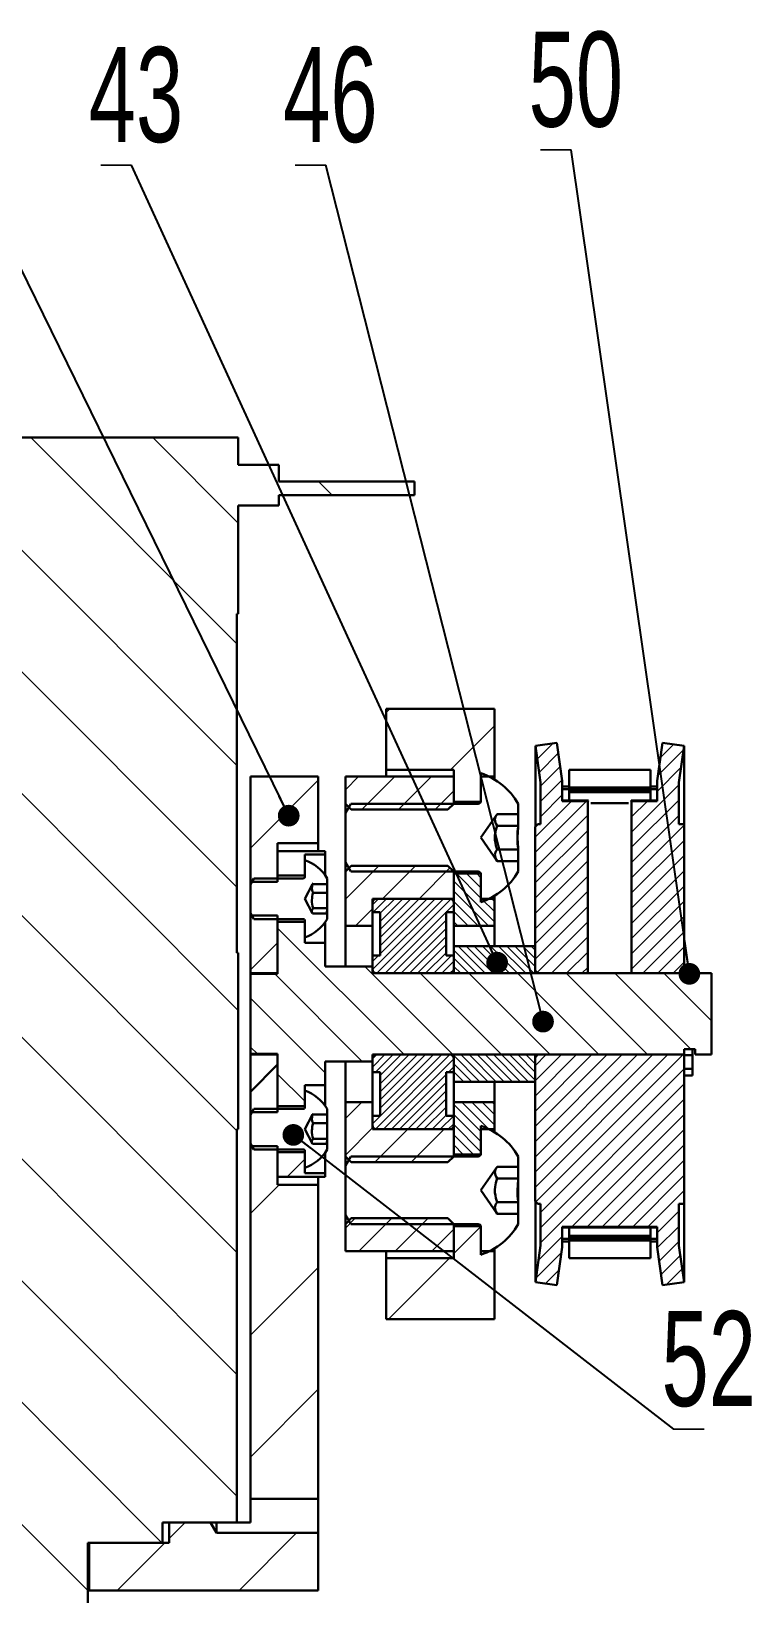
# Model space of a CAD drawing. Header units: millimetres. Extents: x 13 to 7248, y -1201 to 1478.
# Drawn here: x 671.6 to 804.5, y 1046.1 to 1334.1 of the extents above; entities that cross this region are included whole.
import ezdxf

# ---------------------------------------------------------------- set-up
doc = ezdxf.new("R2010")
doc.units = ezdxf.units.MM
doc.header["$LTSCALE"] = 5
doc.linetypes.add('SLD-实线', pattern=[0])
doc.layers.get('0').update_dxf_attribs({"lineweight": 30})
doc.layers.add('剖面层', color=2, linetype='Continuous', lineweight=15)
doc.layers.add('标注线', color=4, linetype='SLD-实线')
doc.styles.add('SLDTEXTSTYLE4', font='', dxfattribs={"width": 0.67})
doc.styles.get("Standard").update_dxf_attribs({"font": ''})
doc.styles.get('SLDTEXTSTYLE4').set_extended_font_data('汉仪长仿宋体')
doc.styles.get('Standard').set_extended_font_data('SimSun')
doc.dimstyles.new('SLDDIMSTYLE0', dxfattribs={"dimtxt": 0.18, "dimasz": 4, "dimexe": 0, "dimexo": 0.0625, "dimgap": 0, "dimtad": 0, "dimtih": 1, "dimtoh": 1, "dimdec": 0, "dimrnd": 1e-09, "dimzin": 0, "dimdsep": 46, "dimtxsty": 'Standard', "dimblk1": 'DOT', "dimblk2": 'DOT', "dimsah": 1, "dimcen": 0.09, "dimadec": 0, "dimazin": 0, "dimtfac": 4, "dimtdec": 0, "dimtofl": 0, "dimtmove": 0, "dimatfit": 3, "dimldrblk": 'DOT', "dimfxl": 0, "dimfrac": 2, "dimtolj": 1, "dimtzin": 0, "dimarcsym": 0})

# ---------------------------------------------------------------- blocks, each defined once
blk = doc.blocks.new('SW_NOTE_41')
at = {"color": 0, "linetype": 'SLD-实线', "lineweight": 15}
for p, q in [((-5.66, 0), (0, 0)), ((0, 0), (-5.66, 0)), ((-5.66, 0), (0, 0)), ((0, 0), (-5.66, 0)), ((-5.66, 0), (0, 0)), ((0, 0), (-5.66, 0))]:
    blk.add_line(p, q, dxfattribs=at)
at = {"color": 0, "linetype": 'SLD-实线', "lineweight": 15, "insert": (0.84, 21.76), "char_height": 17.5, "attachment_point": 2, "style": 'SLDTEXTSTYLE4'}
blk.add_mtext('50', dxfattribs=at)
blk = doc.blocks.new('_DOT')
at = {"color": 0, "linetype": 'ByBlock', "lineweight": -2}
blk.add_line((-0.5, 0), (-1, 0), dxfattribs=at)
at = {"color": 0, "linetype": 'ByBlock', "const_width": 0.5}
blk.add_lwpolyline([(-0.25, 0, 1), (0.25, 0, 1)], format="xyb", close=True, dxfattribs=at)
blk = doc.blocks.new('SW_NOTE_43')
at = {"color": 0, "linetype": 'SLD-实线', "lineweight": 15}
for p, q in [((0, 0), (5.66, 0)), ((5.66, 0), (0, 0)), ((0, 0), (5.66, 0)), ((5.66, 0), (0, 0)), ((0, 0), (5.66, 0)), ((5.66, 0), (0, 0))]:
    blk.add_line(p, q, dxfattribs=at)
at = {"color": 0, "linetype": 'SLD-实线', "lineweight": 15, "insert": (6.5, 21.76), "char_height": 17.5, "attachment_point": 2, "style": 'SLDTEXTSTYLE4'}
blk.add_mtext('52', dxfattribs=at)
blk = doc.blocks.new('SW_NOTE_51')
at = {"color": 0, "linetype": 'SLD-实线', "lineweight": 15}
for p, q in [((-5.66, 0), (0, 0)), ((0, 0), (-5.66, 0)), ((-5.66, 0), (0, 0)), ((0, 0), (-5.66, 0)), ((-5.66, 0), (0, 0)), ((0, 0), (-5.66, 0))]:
    blk.add_line(p, q, dxfattribs=at)
at = {"color": 0, "linetype": 'SLD-实线', "lineweight": 15, "insert": (0.85, 21.76), "char_height": 17.5, "attachment_point": 2, "style": 'SLDTEXTSTYLE4'}
blk.add_mtext('46', dxfattribs=at)
blk = doc.blocks.new('SW_NOTE_52')
at = {"color": 0, "linetype": 'SLD-实线', "lineweight": 15}
for p, q in [((-5.66, 0), (0, 0)), ((0, 0), (-5.66, 0)), ((-5.66, 0), (0, 0)), ((0, 0), (-5.66, 0)), ((-5.66, 0), (0, 0)), ((0, 0), (-5.66, 0))]:
    blk.add_line(p, q, dxfattribs=at)
at = {"color": 0, "linetype": 'SLD-实线', "lineweight": 15, "insert": (0.84, 21.76), "char_height": 17.5, "attachment_point": 2, "style": 'SLDTEXTSTYLE4'}
blk.add_mtext('43', dxfattribs=at)

msp = doc.modelspace()

# ---------------------------------------------------------------- hatches: boundary and pattern name
at = {"linetype": 'SLD-实线', "lineweight": 0}
h = msp.add_hatch(dxfattribs=at)
h.set_pattern_fill('ANSI31', scale=5, style=0)
h.paths.add_polyline_path([(725.8157, 1182.9529), (717.0657, 1182.9529), (717.0657, 1178.4529), (722.0657, 1178.4529), (722.0657, 1182.3279), (725.8157, 1182.3279)], flags=0)
h = msp.add_hatch(dxfattribs=at)
h.set_pattern_fill('ANSI32', scale=5, style=0)
h.paths.add_polyline_path([(793.5657, 1161.6279), (792.0657, 1161.6279), (792.0657, 1158.8279), (793.5657, 1158.8279)], flags=0)
h = msp.add_hatch()
h.set_pattern_fill('ANSI31', color=256, scale=5, style=0)
h.paths.add_polyline_path([(717.0657, 1145.4529), (712.0657, 1145.4529), (712.0657, 1134.8279), (717.0657, 1134.8279)], flags=0)
at = {"layer": '剖面层'}
h = msp.add_hatch(dxfattribs=at)
h.set_pattern_fill('ANSI31', color=256, scale=5, angle=90, style=0)
h.paths.add_polyline_path([(742.3157, 1251.0779), (717.3157, 1251.0779), (717.3157, 1254.2029), (709.8157, 1254.2029), (709.8157, 1259.2029), (639.3157, 1259.2029), (639.3157, 1226.7029), (639.5657, 1226.7029), (639.5657, 1164.2029), (639.3157, 1164.2029), (639.3157, 1131.7029), (639.5657, 1131.7029), (639.5657, 1059.2029), (653.3157, 1059.2029), (653.3157, 1055.4529), (667.0657, 1055.4529), (667.0657, 1046.7029), (668.3157, 1046.7029), (668.3157, 1009.2029), (682.0657, 1009.2029), (682.0657, 1055.4529), (695.8157, 1055.4529), (695.8157, 1059.2029), (709.5657, 1059.2029), (709.5657, 1131.7029), (709.8157, 1131.7029), (709.8157, 1164.2029), (709.5657, 1164.2029), (709.5657, 1226.7029), (709.8157, 1226.7029), (709.8157, 1246.7029), (717.3157, 1246.7029), (717.3157, 1248.5779), (742.3157, 1248.5779)], flags=0)
h = msp.add_hatch(dxfattribs=at)
h.set_pattern_fill('ANSI31', color=256, scale=5, style=0)
h.paths.add_polyline_path([(737.0657, 1209.2029), (737.0657, 1197.9529), (749.5657, 1197.9529), (749.5657, 1192.0779), (754.5657, 1192.0779), (754.5657, 1196.7029), (757.0657, 1196.7029), (757.0657, 1209.2029)], flags=0)
h = msp.add_hatch(dxfattribs=at)
h.set_pattern_fill('ANSI31', color=256, scale=0.625, style=0)
h.paths.add_polyline_path([(768.5657, 1202.9529), (764.6056, 1202.3892), (765.5657, 1195.6447), (765.5657, 1187.9529), (765.0657, 1187.9529), (764.5657, 1187.4529), (764.5657, 1160.9529), (765.0657, 1160.4529), (774.2632, 1160.4529), (774.2632, 1192.2029), (769.5657, 1192.2029), (769.5657, 1195.9279)], flags=0)
h = msp.add_hatch(dxfattribs=at)
h.set_pattern_fill('ANSI31', color=256, scale=0.625, style=0)
h.paths.add_polyline_path([(792.0657, 1160.4529), (792.0657, 1187.9529), (791.0657, 1187.9529), (791.0657, 1195.6447), (792.0258, 1202.3892), (788.0657, 1202.9529), (787.0657, 1195.9279), (787.0657, 1192.2029), (782.3682, 1192.2029), (782.3682, 1160.4529)], flags=0)
h = msp.add_hatch(dxfattribs=at)
h.set_pattern_fill('ANSI31', color=256, scale=5, style=0)
h.paths.add_polyline_path([(724.5657, 1196.7029), (712.0657, 1196.7029), (712.0657, 1177.3279), (717.0657, 1177.3279), (717.0657, 1184.4529), (724.5657, 1184.4529)], flags=0)
h = msp.add_hatch(dxfattribs=at)
h.set_pattern_fill('ANSI31', color=256, scale=1.5, style=0)
h.paths.add_polyline_path([(749.5657, 1196.7029), (729.5657, 1196.7029), (729.5657, 1191.7029), (730.6482, 1190.6204), (748.4832, 1190.6204), (749.5657, 1191.7029)], flags=0)
h = msp.add_hatch(dxfattribs=at)
h.set_pattern_fill('ANSI31', color=256, scale=1.5, style=0)
h.paths.add_polyline_path([(734.5657, 1174.2029), (749.5657, 1174.2029), (749.5657, 1179.2029), (748.4832, 1180.2854), (730.6482, 1180.2854), (729.5657, 1179.2029), (729.5657, 1169.2029), (734.5657, 1169.2029)], flags=0)
h = msp.add_hatch(dxfattribs=at)
h.set_pattern_fill('ANSI31', color=256, scale=0.416667, angle=90, style=0)
h.paths.add_polyline_path([(754.5657, 1178.8279), (749.5657, 1178.8279), (749.5657, 1169.2029), (757.0657, 1169.2029), (757.0657, 1174.2029), (754.5657, 1174.2029)], flags=0)
h = msp.add_hatch(dxfattribs=at)
h.set_pattern_fill('ANSI31', color=256, scale=0.3333333, style=0)
edge = h.paths.add_edge_path(flags=0)
edge.add_arc((748.8157, 1173.4529), 0.75, 360, 450)
edge.add_line((748.8157, 1174.2029), (735.3157, 1174.2029))
edge.add_arc((735.3157, 1173.4529), 0.75, 90, 180)
edge.add_line((734.5657, 1173.4529), (734.5657, 1171.7029))
edge.add_line((734.5657, 1171.7029), (735.9782, 1171.7029))
edge.add_line((735.9782, 1171.7029), (735.9782, 1163.7029))
edge.add_line((735.9782, 1163.7029), (734.5657, 1163.7029))
edge.add_line((734.5657, 1163.7029), (734.5657, 1161.2029))
edge.add_arc((735.3157, 1161.2029), 0.75, 180, 270)
edge.add_line((735.3157, 1160.4529), (748.8157, 1160.4529))
edge.add_arc((748.8157, 1161.2029), 0.75, 270, 360)
edge.add_line((749.5657, 1161.2029), (749.5657, 1163.7029))
edge.add_line((749.5657, 1163.7029), (748.1532, 1163.7029))
edge.add_line((748.1532, 1163.7029), (748.1532, 1171.7029))
edge.add_line((748.1532, 1171.7029), (749.5657, 1171.7029))
edge.add_line((749.5657, 1171.7029), (749.5657, 1173.4529))
h = msp.add_hatch(dxfattribs=at)
h.set_pattern_fill('ANSI31', color=256, scale=5, style=0)
h.paths.add_polyline_path([(712.0657, 1160.4529), (717.0657, 1160.4529), (717.0657, 1171.0779), (712.0657, 1171.0779)], flags=0)
h = msp.add_hatch(dxfattribs=at)
h.set_pattern_fill('ANSI31', color=256, scale=2, angle=90, style=0)
h.paths.add_polyline_path([(792.0657, 1159.4529), (792.0657, 1160.4529), (734.5657, 1160.4529), (734.5657, 1161.7029), (725.8157, 1161.7029), (725.8157, 1166.0779), (722.0657, 1166.0779), (722.0657, 1169.9529), (717.0657, 1169.9529), (717.0657, 1160.3279), (712.0657, 1160.3279), (712.0657, 1145.5779), (717.0657, 1145.5779), (717.0657, 1135.9529), (722.0657, 1135.9529), (722.0657, 1139.8279), (725.8157, 1139.8279), (725.8157, 1144.2029), (734.5657, 1144.2029), (734.5657, 1145.4529), (792.0657, 1145.4529), (792.0657, 1146.4529), (794.0657, 1146.4529), (794.0657, 1145.4529), (797.0657, 1145.4529), (797.0657, 1160.4529), (794.0657, 1160.4529), (794.0657, 1159.4529)], flags=0)
h = msp.add_hatch(dxfattribs=at)
h.set_pattern_fill('ANSI31', color=256, scale=0.3333333, angle=90, style=0)
h.paths.add_polyline_path([(764.5657, 1160.4529), (764.5657, 1165.4529), (749.5657, 1165.4529), (749.5657, 1160.4529)], flags=0)
h = msp.add_hatch(dxfattribs=at)
h.set_pattern_fill('ANSI31', color=256, scale=0.3333333, style=0)
edge = h.paths.add_edge_path(flags=0)
edge.add_arc((748.8157, 1132.4529), 0.75, 270, 360)
edge.add_line((749.5657, 1132.4529), (749.5657, 1134.2029))
edge.add_line((749.5657, 1134.2029), (748.1532, 1134.2029))
edge.add_line((748.1532, 1134.2029), (748.1532, 1142.2029))
edge.add_line((748.1532, 1142.2029), (749.5657, 1142.2029))
edge.add_line((749.5657, 1142.2029), (749.5657, 1144.7029))
edge.add_arc((748.8157, 1144.7029), 0.75, 0, 90)
edge.add_line((748.8157, 1145.4529), (735.3157, 1145.4529))
edge.add_arc((735.3157, 1144.7029), 0.75, 90, 180)
edge.add_line((734.5657, 1144.7029), (734.5657, 1142.2029))
edge.add_line((734.5657, 1142.2029), (735.9782, 1142.2029))
edge.add_line((735.9782, 1142.2029), (735.9782, 1134.2029))
edge.add_line((735.9782, 1134.2029), (734.5657, 1134.2029))
edge.add_line((734.5657, 1134.2029), (734.5657, 1132.4529))
edge.add_arc((735.3157, 1132.4529), 0.75, 180, 270)
edge.add_line((735.3157, 1131.7029), (748.8157, 1131.7029))
h = msp.add_hatch(dxfattribs=at)
h.set_pattern_fill('ANSI31', color=256, scale=0.3333333, angle=90, style=0)
h.paths.add_polyline_path([(749.5657, 1145.4529), (749.5657, 1140.4529), (764.5657, 1140.4529), (764.5657, 1145.4529)], flags=0)
h = msp.add_hatch(dxfattribs=at)
h.set_pattern_fill('ANSI31', color=256, scale=0.625, style=0)
h.paths.add_polyline_path([(765.5657, 1110.2612), (764.6056, 1103.5166), (768.5657, 1102.9529), (769.5657, 1109.9779), (769.5657, 1113.7029), (787.0657, 1113.7029), (787.0657, 1109.9779), (788.0657, 1102.9529), (792.0258, 1103.5166), (791.0657, 1110.2612), (791.0657, 1117.9529), (792.0657, 1117.9529), (792.0657, 1145.4529), (765.0657, 1145.4529), (764.5657, 1144.9529), (764.5657, 1118.4529), (765.0657, 1117.9529), (765.5657, 1117.9529)], flags=0)
h = msp.add_hatch(dxfattribs=at)
h.set_pattern_fill('ANSI31', color=256, scale=1.5, style=0)
h.paths.add_polyline_path([(749.5657, 1131.7029), (734.5657, 1131.7029), (734.5657, 1136.7029), (729.5657, 1136.7029), (729.5657, 1126.7029), (730.6482, 1125.6204), (748.4832, 1125.6204), (749.5657, 1126.7029)], flags=0)
h = msp.add_hatch(dxfattribs=at)
h.set_pattern_fill('ANSI31', color=256, scale=0.416667, angle=90, style=0)
h.paths.add_polyline_path([(757.0657, 1136.7029), (749.5657, 1136.7029), (749.5657, 1127.0779), (754.5657, 1127.0779), (754.5657, 1131.7029), (757.0657, 1131.7029)], flags=0)
h = msp.add_hatch(dxfattribs=at)
h.set_pattern_fill('ANSI31', color=256, scale=5, style=0)
h.paths.add_polyline_path([(724.5657, 1121.4529), (717.0657, 1121.4529), (717.0657, 1128.5779), (712.0657, 1128.5779), (712.0657, 1063.5779), (724.5657, 1063.5779)], flags=0)
h = msp.add_hatch(dxfattribs=at)
h.set_pattern_fill('ANSI31', color=256, scale=5, style=0)
h.paths.add_polyline_path([(722.0657, 1127.4529), (717.0657, 1127.4529), (717.0657, 1122.9529), (725.8157, 1122.9529), (725.8157, 1123.5779), (722.0657, 1123.5779)], flags=0)
h = msp.add_hatch(dxfattribs=at)
h.set_pattern_fill('ANSI31', color=256, scale=1.5, style=0)
h.paths.add_polyline_path([(729.5657, 1109.2029), (749.5657, 1109.2029), (749.5657, 1114.2029), (748.4832, 1115.2854), (730.6482, 1115.2854), (729.5657, 1114.2029)], flags=0)
h = msp.add_hatch(dxfattribs=at)
h.set_pattern_fill('ANSI31', color=256, scale=5, style=0)
h.paths.add_polyline_path([(737.0657, 1107.9529), (737.0657, 1096.7029), (757.0657, 1096.7029), (757.0657, 1109.2029), (754.5657, 1109.2029), (754.5657, 1113.8279), (749.5657, 1113.8279), (749.5657, 1107.9529)], flags=0)
h = msp.add_hatch(dxfattribs=at)
h.set_pattern_fill('ANSI31', color=256, scale=5, style=0)
h.paths.add_polyline_path([(697.0657, 1059.2029), (697.0657, 1055.4529), (682.3157, 1055.4529), (682.3157, 1046.7029), (724.5657, 1046.7029), (724.5657, 1057.3279), (705.8157, 1057.3279), (704.6891, 1059.2029)], flags=0)

# ---------------------------------------------------------------- linework, layer by layer
for p, q in [((709.8157, 1259.2029), (639.3157, 1259.2029)), ((709.8157, 1259.2029), (709.8157, 1254.203)), ((709.8157, 1254.203), (717.3157, 1254.203)), ((717.3157, 1254.203), (717.3157, 1251.0779)), ((717.3157, 1251.0779), (742.3157, 1251.0779)), ((742.3157, 1248.5779), (742.3157, 1251.0779)), ((742.3157, 1248.5779), (717.3157, 1248.5779)), ((717.3157, 1248.5779), (717.3157, 1246.7029)), ((717.3157, 1246.7029), (709.8157, 1246.7029)), ((709.8157, 1246.7029), (709.8157, 1226.7029)), ((709.8157, 1226.7029), (709.5657, 1226.7029)), ((709.5657, 1164.2029), (709.5657, 1226.7029)), ((757.0657, 1209.2029), (737.0657, 1209.2029)), ((737.0657, 1197.9529), (737.0657, 1209.2029)), ((757.0657, 1196.703), (757.0657, 1209.2029)), ((764.6056, 1202.3892), (768.5657, 1202.9529)), ((764.6056, 1202.3892), (764.6056, 1187.4928)), ((765.5657, 1195.6447), (764.6056, 1202.3892)), ((768.5657, 1202.9529), (769.5657, 1195.9279)), ((787.0657, 1195.9279), (788.0657, 1202.9529)), ((788.0657, 1202.9529), (792.0258, 1202.3892)), ((792.0258, 1202.3892), (791.0657, 1195.6447)), ((792.0258, 1202.3892), (792.0258, 1187.953)), ((712.0657, 1196.703), (724.5657, 1196.703)), ((712.0657, 1177.3279), (712.0657, 1196.703)), ((724.5657, 1184.4529), (724.5657, 1196.703)), ((729.5657, 1196.703), (749.5657, 1196.703)), ((729.5657, 1191.7029), (729.5657, 1196.703)), ((749.5657, 1197.9529), (737.0657, 1197.9529)), ((737.0657, 1197.9529), (737.0657, 1196.703)), ((749.5657, 1197.9529), (749.5657, 1192.0779)), ((749.5657, 1196.703), (749.5657, 1191.7029)), ((754.5657, 1192.203), (754.5657, 1197.3279)), ((757.0657, 1196.703), (754.5657, 1196.703)), ((754.5657, 1192.0779), (754.5657, 1196.703)), ((757.0657, 1196.1711), (757.0657, 1196.703)), ((765.5657, 1187.953), (765.5657, 1195.6447)), ((769.5657, 1192.203), (769.5657, 1195.9279)), ((770.8157, 1194.7071), (770.8157, 1197.9552)), ((770.8157, 1197.9552), (785.8157, 1197.9552)), ((785.8157, 1197.9552), (785.8157, 1194.7071)), ((787.0657, 1192.203), (787.0657, 1195.9279)), ((791.0657, 1195.6447), (791.0657, 1187.953)), ((770.8157, 1194.8731), (769.5657, 1194.8731)), ((770.8157, 1194.3824), (769.5657, 1194.3824)), ((785.8157, 1194.7071), (770.8157, 1194.7071)), ((770.8157, 1194.7071), (770.8157, 1194.2864)), ((785.8157, 1194.2864), (770.8157, 1194.2864)), ((770.8157, 1194.2864), (770.8157, 1193.8631)), ((785.8157, 1193.8631), (770.8157, 1193.8631)), ((770.8157, 1193.8631), (770.8157, 1192.3147)), ((787.0657, 1194.8731), (785.8157, 1194.8731)), ((785.8157, 1194.7071), (785.8157, 1194.2864)), ((787.0657, 1194.3824), (785.8157, 1194.3824)), ((785.8157, 1194.2864), (785.8157, 1193.8631)), ((785.8157, 1193.8631), (785.8157, 1192.3147)), ((729.5657, 1191.7029), (730.6482, 1190.6204)), ((729.5657, 1189.9709), (729.5657, 1191.7029)), ((730.5657, 1191.7029), (729.5657, 1189.9709)), ((729.5657, 1180.935), (729.5657, 1189.9709)), ((730.5657, 1191.7029), (754.0657, 1191.7029)), ((730.6482, 1190.6204), (748.4832, 1190.6204)), ((748.4832, 1190.6204), (749.5657, 1191.7029)), ((754.5657, 1192.0779), (749.5657, 1192.0779)), ((757.5407, 1189.783), (754.5657, 1185.4529)), ((757.5407, 1189.783), (761.4407, 1189.783)), ((761.4407, 1191.7029), (761.4407, 1189.783)), ((761.4407, 1189.783), (761.4407, 1187.618)), ((761.4407, 1189.783), (761.4407, 1187.618)), ((774.3851, 1192.301), (769.5657, 1192.301)), ((769.5657, 1192.203), (774.2632, 1192.203)), ((774.3276, 1192.1964), (774.2632, 1192.203)), ((774.2632, 1160.4529), (774.2632, 1192.203)), ((774.8209, 1191.8325), (781.8106, 1191.8325)), ((787.0657, 1192.301), (782.2464, 1192.301)), ((782.3682, 1192.203), (782.3039, 1192.1964)), ((782.3682, 1192.203), (782.3682, 1160.4529)), ((782.3682, 1192.203), (787.0657, 1192.203)), ((757.5407, 1187.618), (761.4407, 1187.618)), ((764.5657, 1187.4529), (765.0657, 1187.953)), ((764.5657, 1160.953), (764.5657, 1187.4529)), ((765.0657, 1187.953), (765.5657, 1187.953)), ((791.0657, 1187.953), (792.0657, 1187.953)), ((792.0657, 1187.953), (792.0657, 1160.4529)), ((724.5657, 1184.4529), (717.0657, 1184.4529)), ((717.0657, 1177.3279), (717.0657, 1184.4529)), ((724.5657, 1182.9529), (724.5657, 1184.4529)), ((754.5657, 1185.4529), (757.5407, 1181.1227)), ((717.0657, 1182.9529), (725.8157, 1182.9529)), ((717.0657, 1182.9529), (717.0657, 1178.4529)), ((725.8157, 1182.328), (722.0657, 1182.328)), ((722.0657, 1182.328), (722.0657, 1178.4529)), ((722.0657, 1178.2029), (722.0657, 1181.3279)), ((725.8157, 1182.9529), (725.8157, 1182.328)), ((725.8157, 1178.5395), (725.8157, 1182.328)), ((729.5657, 1179.2029), (729.5657, 1180.935)), ((729.5657, 1180.935), (730.5657, 1179.2029)), ((757.5407, 1183.2879), (761.4407, 1183.2879)), ((757.5407, 1181.1227), (761.4407, 1181.1227)), ((761.4407, 1183.2879), (761.4407, 1181.1227)), ((761.4407, 1183.2879), (761.4407, 1181.1227)), ((761.4407, 1181.1227), (761.4407, 1179.2029)), ((722.0657, 1178.4529), (717.0657, 1178.4529)), ((730.6482, 1180.2855), (729.5657, 1179.2029)), ((729.5657, 1169.2029), (729.5657, 1179.2029)), ((754.0657, 1179.2029), (730.5657, 1179.2029)), ((748.4832, 1180.2855), (730.6482, 1180.2855)), ((749.5657, 1179.2029), (748.4832, 1180.2855)), ((749.5657, 1179.2029), (749.5657, 1174.2029)), ((749.5657, 1178.828), (754.5657, 1178.828)), ((749.5657, 1178.828), (749.5657, 1169.2029)), ((754.5657, 1174.2029), (754.5657, 1178.828)), ((754.5657, 1173.578), (754.5657, 1178.7029)), ((712.6907, 1177.953), (712.0657, 1176.8704)), ((717.0657, 1177.3279), (712.0657, 1177.3279)), ((712.0657, 1176.8704), (712.0657, 1177.3279)), ((712.0657, 1171.5355), (712.0657, 1176.8704)), ((712.6907, 1177.953), (721.8157, 1177.953)), ((723.4947, 1176.908), (722.0657, 1174.2029)), ((726.1435, 1176.908), (723.4947, 1176.908)), ((723.5907, 1175.3052), (726.1907, 1175.3052)), ((726.1435, 1176.908), (726.1907, 1177.0897)), ((726.1435, 1176.908), (726.1907, 1177.0647)), ((726.1907, 1177.953), (726.1907, 1177.0897)), ((726.1907, 1177.0647), (726.1907, 1177.0897)), ((726.1907, 1175.3052), (726.1907, 1177.0647)), ((726.1907, 1176.8038), (726.1907, 1175.3052)), ((726.1907, 1175.3052), (726.1907, 1172.4436)), ((726.1907, 1172.4436), (726.1907, 1175.3052)), ((722.0657, 1174.2029), (723.4947, 1171.4979)), ((723.5907, 1172.4436), (726.1907, 1172.4436)), ((726.1907, 1172.4436), (726.1435, 1171.4979)), ((726.1907, 1171.3161), (726.1907, 1172.4436)), ((749.5657, 1174.2029), (734.5657, 1174.2029)), ((734.5657, 1174.2029), (734.5657, 1169.2029)), ((734.5657, 1171.703), (734.5657, 1173.453)), ((735.3157, 1174.2029), (748.8157, 1174.2029)), ((749.5657, 1173.453), (749.5657, 1171.703)), ((754.5657, 1174.2029), (757.0657, 1174.2029)), ((757.0657, 1174.2029), (757.0657, 1174.7348)), ((757.0657, 1169.2029), (757.0657, 1174.2029)), ((712.0657, 1171.5355), (712.6907, 1170.4529)), ((712.0657, 1171.0779), (712.0657, 1171.5355)), ((712.0657, 1171.0779), (717.0657, 1171.0779)), ((712.0657, 1160.4529), (712.0657, 1171.0779)), ((721.8157, 1170.4529), (712.6907, 1170.4529)), ((717.0657, 1160.4529), (717.0657, 1171.0779)), ((717.0657, 1169.953), (722.0657, 1169.953)), ((717.0657, 1169.953), (717.0657, 1160.3279)), ((722.0657, 1167.078), (722.0657, 1170.2029)), ((722.0657, 1169.953), (722.0657, 1166.0779)), ((723.4947, 1171.4979), (726.1435, 1171.4979)), ((725.8157, 1166.0779), (725.8157, 1169.8664)), ((726.1907, 1171.3161), (726.1435, 1171.4979)), ((726.1907, 1171.3161), (726.1907, 1170.4529)), ((735.9782, 1171.703), (734.5657, 1171.703)), ((735.9782, 1163.703), (735.9782, 1171.703)), ((749.5657, 1171.703), (748.1532, 1171.703)), ((748.1532, 1171.703), (748.1532, 1163.703)), ((734.5657, 1169.2029), (729.5657, 1169.2029)), ((729.5657, 1161.703), (729.5657, 1169.2029)), ((734.5657, 1163.703), (734.5657, 1169.2029)), ((757.0657, 1169.2029), (749.5657, 1169.2029)), ((749.5657, 1165.453), (749.5657, 1169.2029)), ((757.0657, 1165.453), (757.0657, 1169.2029)), ((709.8157, 1164.2029), (709.5657, 1164.2029)), ((709.8157, 1164.2029), (709.8157, 1131.7029)), ((722.0657, 1166.0779), (725.8157, 1166.0779)), ((725.8157, 1166.0779), (725.8157, 1161.703)), ((734.5657, 1161.2029), (734.5657, 1163.703)), ((734.5657, 1163.703), (735.9782, 1163.703)), ((748.1532, 1163.703), (749.5657, 1163.703)), ((764.5657, 1165.453), (749.5657, 1165.453)), ((749.5657, 1165.453), (749.5657, 1160.4529)), ((749.5657, 1163.703), (749.5657, 1161.2029)), ((764.5657, 1160.4529), (764.5657, 1165.453)), ((734.5657, 1161.703), (725.8157, 1161.703)), ((734.5657, 1160.4529), (734.5657, 1161.703)), ((765.0657, 1160.4529), (764.5657, 1160.953)), ((792.0657, 1161.628), (793.5657, 1161.628)), ((792.0657, 1161.628), (792.0657, 1158.8279)), ((793.5657, 1161.628), (793.5657, 1158.8279)), ((717.0657, 1160.4529), (712.0657, 1160.4529)), ((712.0657, 1160.3279), (712.0657, 1160.4529)), ((712.0657, 1160.3279), (712.0657, 1145.578)), ((712.0657, 1160.3279), (717.0657, 1160.3279)), ((792.0657, 1160.4529), (734.5657, 1160.4529)), ((748.8157, 1160.4529), (735.3157, 1160.4529)), ((749.5657, 1160.4529), (764.5657, 1160.4529)), ((774.2632, 1160.4529), (765.0657, 1160.4529)), ((792.0657, 1160.4529), (782.3682, 1160.4529)), ((792.0657, 1159.4529), (792.0657, 1160.4529)), ((794.0657, 1159.4529), (792.0657, 1159.4529)), ((793.5657, 1158.8279), (792.0657, 1158.8279)), ((794.0657, 1160.4529), (794.0657, 1159.4529)), ((797.0657, 1160.4529), (794.0657, 1160.4529)), ((797.0657, 1145.4529), (797.0657, 1160.4529)), ((792.0657, 1146.453), (794.0657, 1146.453)), ((792.0657, 1145.4529), (792.0657, 1146.453)), ((793.5657, 1145.3375), (793.5657, 1146.453)), ((794.0657, 1146.453), (794.0657, 1145.4529)), ((712.0657, 1145.4529), (712.0657, 1145.578)), ((717.0657, 1145.578), (712.0657, 1145.578)), ((712.0657, 1145.4529), (717.0657, 1145.4529)), ((712.0657, 1134.828), (712.0657, 1145.4529)), ((717.0657, 1145.578), (717.0657, 1135.953)), ((717.0657, 1134.828), (717.0657, 1145.4529)), ((725.8157, 1144.2029), (734.5657, 1144.2029)), ((725.8157, 1144.2029), (725.8157, 1139.8279)), ((729.5657, 1136.703), (729.5657, 1144.2029)), ((734.5657, 1145.4529), (792.0657, 1145.4529)), ((734.5657, 1144.2029), (734.5657, 1145.4529)), ((734.5657, 1142.203), (734.5657, 1144.703)), ((735.3157, 1145.4529), (748.8157, 1145.4529)), ((764.5657, 1145.4529), (749.5657, 1145.4529)), ((749.5657, 1145.4529), (749.5657, 1140.4529)), ((749.5657, 1144.703), (749.5657, 1142.203)), ((764.5657, 1140.4529), (764.5657, 1145.4529)), ((764.5657, 1144.9529), (765.0657, 1145.4529)), ((764.5657, 1118.4529), (764.5657, 1144.9529)), ((765.0657, 1145.4529), (792.0657, 1145.4529)), ((792.0657, 1145.4529), (792.0657, 1117.953)), ((792.0657, 1145.3375), (793.5657, 1145.3375)), ((793.5657, 1142.8375), (793.5657, 1145.3375)), ((794.0657, 1145.4529), (797.0657, 1145.4529)), ((735.9782, 1142.203), (734.5657, 1142.203)), ((734.5657, 1136.703), (734.5657, 1142.203)), ((735.9782, 1134.2029), (735.9782, 1142.203)), ((749.5657, 1142.203), (748.1532, 1142.203)), ((748.1532, 1142.203), (748.1532, 1134.2029)), ((792.0657, 1142.8375), (793.5657, 1142.8375)), ((792.0657, 1141.5874), (793.5657, 1141.5874)), ((793.5657, 1141.5874), (793.5657, 1142.8375)), ((725.8157, 1139.8279), (722.0657, 1139.8279)), ((722.0657, 1139.8279), (722.0657, 1135.953)), ((722.0657, 1135.703), (722.0657, 1138.8279)), ((725.8157, 1136.0394), (725.8157, 1139.8279)), ((749.5657, 1140.4529), (764.5657, 1140.4529)), ((749.5657, 1136.703), (749.5657, 1140.4529)), ((757.0657, 1136.703), (757.0657, 1140.4529)), ((712.6907, 1135.4529), (712.0657, 1134.3704)), ((712.6907, 1135.4529), (721.8157, 1135.4529)), ((722.0657, 1135.953), (717.0657, 1135.953)), ((726.1907, 1135.4529), (726.1907, 1134.5897)), ((729.5657, 1136.703), (734.5657, 1136.703)), ((729.5657, 1126.703), (729.5657, 1136.703)), ((734.5657, 1136.703), (734.5657, 1131.7029)), ((749.5657, 1136.703), (757.0657, 1136.703)), ((749.5657, 1136.703), (749.5657, 1127.0779)), ((757.0657, 1131.7029), (757.0657, 1136.703)), ((717.0657, 1134.828), (712.0657, 1134.828)), ((712.0657, 1134.3704), (712.0657, 1134.828)), ((712.0657, 1129.0354), (712.0657, 1134.3704)), ((723.4947, 1134.4079), (722.0657, 1131.7029)), ((726.1435, 1134.4079), (723.4947, 1134.4079)), ((723.5907, 1132.8053), (726.1907, 1132.8053)), ((726.1435, 1134.4079), (726.1907, 1134.5897)), ((726.1435, 1134.4079), (726.1907, 1134.5647)), ((726.1907, 1134.5647), (726.1907, 1134.5897)), ((726.1907, 1132.8053), (726.1907, 1134.5647)), ((726.1907, 1134.3037), (726.1907, 1132.8053)), ((726.1907, 1132.8053), (726.1907, 1129.9435)), ((726.1907, 1129.9435), (726.1907, 1132.8053)), ((734.5657, 1134.2029), (735.9782, 1134.2029)), ((734.5657, 1132.4529), (734.5657, 1134.2029)), ((748.1532, 1134.2029), (749.5657, 1134.2029)), ((749.5657, 1134.2029), (749.5657, 1132.4529)), ((754.5657, 1127.2029), (754.5657, 1132.328)), ((709.8157, 1131.7029), (709.5657, 1131.7029)), ((709.5657, 1131.7029), (709.5657, 1059.2029)), ((722.0657, 1131.7029), (723.4947, 1128.9979)), ((723.5907, 1129.9435), (726.1907, 1129.9435)), ((726.1907, 1129.9435), (726.1435, 1128.9979)), ((726.1907, 1128.8162), (726.1907, 1129.9435)), ((734.5657, 1131.7029), (749.5657, 1131.7029)), ((748.8157, 1131.7029), (735.3157, 1131.7029)), ((749.5657, 1131.7029), (749.5657, 1126.703)), ((757.0657, 1131.7029), (754.5657, 1131.7029)), ((754.5657, 1127.0779), (754.5657, 1131.7029)), ((757.0657, 1131.1711), (757.0657, 1131.7029)), ((712.0657, 1129.0354), (712.6907, 1127.9529)), ((712.0657, 1128.578), (712.0657, 1129.0354)), ((712.0657, 1128.578), (717.0657, 1128.578)), ((712.0657, 1063.5779), (712.0657, 1128.578)), ((721.8157, 1127.9529), (712.6907, 1127.9529)), ((717.0657, 1121.453), (717.0657, 1128.578)), ((717.0657, 1127.4529), (722.0657, 1127.4529)), ((717.0657, 1127.4529), (717.0657, 1122.9529)), ((722.0657, 1124.5779), (722.0657, 1127.703)), ((722.0657, 1127.4529), (722.0657, 1123.5779)), ((723.4947, 1128.9979), (726.1435, 1128.9979)), ((725.8157, 1123.5779), (725.8157, 1127.3664)), ((726.1907, 1128.8162), (726.1435, 1128.9979)), ((726.1907, 1128.8162), (726.1907, 1127.9529)), ((729.5657, 1126.703), (730.6482, 1125.6204)), ((729.5657, 1124.9709), (729.5657, 1126.703)), ((730.5657, 1126.703), (729.5657, 1124.9709)), ((730.5657, 1126.703), (754.0657, 1126.703)), ((748.4832, 1125.6204), (749.5657, 1126.703)), ((754.5657, 1127.0779), (749.5657, 1127.0779)), ((761.4407, 1126.703), (761.4407, 1124.7831)), ((722.0657, 1123.5779), (725.8157, 1123.5779)), ((725.8157, 1123.5779), (725.8157, 1122.9529)), ((729.5657, 1115.9349), (729.5657, 1124.9709)), ((730.6482, 1125.6204), (748.4832, 1125.6204)), ((757.5407, 1124.7831), (754.5657, 1120.453)), ((757.5407, 1124.7831), (761.4407, 1124.7831)), ((761.4407, 1124.7831), (761.4407, 1122.618)), ((761.4407, 1122.618), (761.4407, 1124.7831)), ((725.8157, 1122.9529), (717.0657, 1122.9529)), ((717.0657, 1121.453), (724.5657, 1121.453)), ((724.5657, 1121.453), (724.5657, 1122.9529)), ((724.5657, 1063.5779), (724.5657, 1121.453)), ((754.5657, 1120.453), (757.5407, 1116.1228)), ((757.5407, 1122.618), (761.4407, 1122.618)), ((761.4407, 1118.2878), (761.4407, 1122.618)), ((757.5407, 1118.2878), (761.4407, 1118.2878)), ((761.4407, 1118.2878), (761.4407, 1116.1228)), ((761.4407, 1116.1228), (761.4407, 1118.2878)), ((765.0657, 1117.953), (764.5657, 1118.4529)), ((764.6056, 1118.413), (764.6056, 1103.5166)), ((765.5657, 1117.953), (765.0657, 1117.953)), ((765.5657, 1110.2612), (765.5657, 1117.953)), ((792.0657, 1117.953), (791.0657, 1117.953)), ((791.0657, 1117.953), (791.0657, 1110.2612)), ((792.0258, 1117.953), (792.0258, 1103.5166)), ((729.5657, 1114.203), (729.5657, 1115.9349)), ((729.5657, 1115.9349), (730.5657, 1114.203)), ((730.6482, 1115.2854), (729.5657, 1114.203)), ((748.4832, 1115.2854), (730.6482, 1115.2854)), ((749.5657, 1114.203), (748.4832, 1115.2854)), ((757.5407, 1116.1228), (761.4407, 1116.1228)), ((761.4407, 1116.1228), (761.4407, 1114.203)), ((729.5657, 1109.2029), (729.5657, 1114.203)), ((754.0657, 1114.203), (730.5657, 1114.203)), ((749.5657, 1114.203), (749.5657, 1109.2029)), ((749.5657, 1113.8279), (754.5657, 1113.8279)), ((749.5657, 1113.8279), (749.5657, 1107.953)), ((754.5657, 1109.2029), (754.5657, 1113.8279)), ((754.5657, 1108.5779), (754.5657, 1113.7029)), ((787.0657, 1113.7029), (769.5657, 1113.7029)), ((769.5657, 1109.9779), (769.5657, 1113.7029)), ((787.0657, 1113.6048), (769.5657, 1113.6048)), ((770.8157, 1113.5913), (770.8157, 1112.0428)), ((785.8157, 1112.0428), (770.8157, 1112.0428)), ((770.8157, 1112.0428), (770.8157, 1111.6194)), ((785.8157, 1113.5913), (785.8157, 1112.0428)), ((785.8157, 1112.0428), (785.8157, 1111.6194)), ((787.0657, 1109.9779), (787.0657, 1113.7029)), ((749.5657, 1109.2029), (729.5657, 1109.2029)), ((737.0657, 1109.2029), (737.0657, 1107.953)), ((754.5657, 1109.2029), (757.0657, 1109.2029)), ((757.0657, 1109.2029), (757.0657, 1109.7347)), ((757.0657, 1096.7029), (757.0657, 1109.2029)), ((764.6056, 1103.5166), (765.5657, 1110.2612)), ((769.5657, 1109.9779), (768.5657, 1102.9529)), ((770.8157, 1111.5234), (769.5657, 1111.5234)), ((769.5657, 1111.0328), (770.8157, 1111.0328)), ((785.8157, 1111.6194), (770.8157, 1111.6194)), ((770.8157, 1111.6194), (770.8157, 1111.1988)), ((770.8157, 1111.1988), (785.8157, 1111.1988)), ((770.8157, 1107.9507), (770.8157, 1111.1988)), ((785.8157, 1111.6194), (785.8157, 1111.1988)), ((787.0657, 1111.5234), (785.8157, 1111.5234)), ((785.8157, 1111.1988), (785.8157, 1107.9507)), ((785.8157, 1111.0328), (787.0657, 1111.0328)), ((788.0657, 1102.9529), (787.0657, 1109.9779)), ((791.0657, 1110.2612), (792.0258, 1103.5166)), ((737.0657, 1107.953), (749.5657, 1107.953)), ((737.0657, 1096.7029), (737.0657, 1107.953)), ((785.8157, 1107.9507), (770.8157, 1107.9507)), ((768.5657, 1102.9529), (764.6056, 1103.5166)), ((792.0258, 1103.5166), (788.0657, 1102.9529)), ((757.0657, 1096.7029), (737.0657, 1096.7029)), ((724.5657, 1063.5779), (712.0657, 1063.5779)), ((712.0657, 1059.2029), (712.0657, 1063.5779)), ((724.5657, 1057.3279), (724.5657, 1063.5779)), ((695.8157, 1059.2029), (709.5657, 1059.2029)), ((695.8157, 1059.2029), (695.8157, 1055.4529)), ((697.0657, 1055.4529), (697.0657, 1059.2029)), ((697.0657, 1059.2029), (704.6891, 1059.2029)), ((704.6891, 1059.2029), (705.8157, 1057.3279)), ((704.6891, 1059.2029), (704.8033, 1059.2029)), ((705.8157, 1057.3279), (705.8157, 1059.2029)), ((705.8157, 1057.3279), (724.5657, 1057.3279)), ((709.5657, 1059.2029), (712.0657, 1059.2029)), ((724.5657, 1046.7029), (724.5657, 1057.3279)), ((682.0657, 1055.4529), (695.8157, 1055.4529)), ((682.0657, 1055.4529), (682.0657, 1009.2029)), ((682.3157, 1046.7029), (682.3157, 1055.4529)), ((697.0657, 1055.4529), (682.3157, 1055.4529)), ((682.0657, 1046.7029), (682.3157, 1046.7029)), ((724.5657, 1046.7029), (682.3157, 1046.7029))]:
    msp.add_line(p, q)
for centre, radius, start, end in [((750.5884, 1185.4529), 12.5234, 29.938338, 71.482848), ((754.0657, 1192.2029), 0.5, 270, 360), ((719.6794, 1174.2029), 7.514, 29.938338, 71.482848), ((721.8157, 1178.2029), 0.25, 270, 360), ((754.0657, 1178.7029), 0.5, 0, 90), ((750.5884, 1185.4529), 12.5234, 288.517152, 330.061662), ((735.3157, 1173.4529), 0.75, 90, 180), ((748.8157, 1173.4529), 0.75, 360, 90), ((721.8157, 1170.2029), 0.25, 0, 90), ((719.6794, 1174.2029), 7.514, 288.517152, 330.061662), ((735.3157, 1161.2029), 0.75, 180, 270), ((748.8157, 1161.2029), 0.75, 270, 360), ((735.3157, 1144.7029), 0.75, 90, 180), ((748.8157, 1144.7029), 0.75, 0, 90), ((719.6794, 1131.7029), 7.514, 29.938338, 71.482848), ((721.8157, 1135.7029), 0.25, 270, 360), ((735.3157, 1132.4529), 0.75, 180, 270), ((748.8157, 1132.4529), 0.75, 270, 0), ((750.5884, 1120.4529), 12.5234, 29.938338, 71.482848), ((721.8157, 1127.7029), 0.25, 0, 90), ((719.6794, 1131.7029), 7.514, 288.517152, 330.061662), ((754.0657, 1127.2029), 0.5, 270, 360), ((754.0657, 1113.7029), 0.5, 0, 90), ((750.5884, 1120.4529), 12.5234, 288.517152, 330.061662)]:
    msp.add_arc(centre, radius, start, end)
for points, knots in [([(757.5407, 1187.618), (757.3299, 1188.0143), (756.9442, 1188.7393), (757.3547, 1189.4574), (757.5407, 1189.783)], [0, 0, 0, 0, 0.54665463, 1, 1, 1, 1]), ([(757.5407, 1187.618), (757.3299, 1188.0143), (756.9442, 1188.7393), (757.3547, 1189.4574), (757.5407, 1189.783)], [0, 0, 0, 0, 0.54665463, 1, 1, 1, 1]), ([(774.3851, 1192.301), (774.3768, 1192.2745), (774.3602, 1192.2213), (774.3399, 1192.1971), (774.3298, 1192.1965), (774.3276, 1192.1964)], [0, 0, 0, 0, 0.43739958, 0.87503684, 1, 1, 1, 1]), ([(782.3039, 1192.1964), (782.2957, 1192.1999), (782.2794, 1192.2069), (782.2588, 1192.256), (782.2486, 1192.2928), (782.2464, 1192.301)], [0, 0, 0, 0, 0.43744982, 0.87473086, 1, 1, 1, 1]), ([(757.5407, 1183.2879), (757.3913, 1183.7962), (757.0427, 1184.982), (757.1809, 1186.4937), (757.4678, 1187.3902), (757.5407, 1187.618)], [0, 0, 0, 0, 0.3588186, 0.83706114, 1, 1, 1, 1]), ([(757.5407, 1183.2879), (757.4678, 1183.5157), (757.1809, 1184.4121), (757.0427, 1185.9238), (757.3913, 1187.1096), (757.5407, 1187.618)], [0, 0, 0, 0, 0.16293899, 0.64114821, 1, 1, 1, 1]), ([(761.4407, 1187.618), (761.4167, 1187.4214), (761.2414, 1185.9863), (761.3484, 1184.5379), (761.4407, 1183.2879)], [0, 0, 0, 0, 0.137006027, 1, 1, 1, 1]), ([(761.4407, 1187.618), (761.3484, 1186.368), (761.2414, 1184.9196), (761.4167, 1183.4845), (761.4407, 1183.2879)], [0, 0, 0, 0, 0.862993973, 1, 1, 1, 1]), ([(757.5407, 1181.1227), (757.3299, 1181.5191), (756.9442, 1182.2442), (757.3547, 1182.9623), (757.5407, 1183.2879)], [0, 0, 0, 0, 0.5466622, 1, 1, 1, 1]), ([(757.5407, 1181.1227), (757.3299, 1181.5191), (756.9442, 1182.2442), (757.3547, 1182.9623), (757.5407, 1183.2879)], [0, 0, 0, 0, 0.5466622, 1, 1, 1, 1]), ([(723.5907, 1175.3052), (723.4847, 1175.6163), (723.2845, 1176.2039), (723.4928, 1176.7893), (723.5907, 1177.0647)], [0, 0, 0, 0, 0.52955696, 1, 1, 1, 1]), ([(723.5907, 1172.4436), (723.4847, 1172.9496), (723.2845, 1173.9051), (723.4928, 1174.8573), (723.5907, 1175.3052)], [0, 0, 0, 0, 0.529558421, 1, 1, 1, 1]), ([(723.4947, 1171.4979), (723.494, 1171.4992), (723.3984, 1171.6798), (723.3314, 1172.005), (723.5143, 1172.3143), (723.5907, 1172.4436)], [0, 0, 0, 0, 0.00401416, 0.58384371, 1, 1, 1, 1]), ([(723.5907, 1132.8053), (723.4847, 1133.1164), (723.2845, 1133.7038), (723.4928, 1134.2892), (723.5907, 1134.5647)], [0, 0, 0, 0, 0.52954244, 1, 1, 1, 1]), ([(723.5907, 1129.9435), (723.4847, 1130.4495), (723.2845, 1131.4051), (723.4927, 1132.3573), (723.5907, 1132.8053)], [0, 0, 0, 0, 0.52953189, 1, 1, 1, 1]), ([(723.4947, 1128.9979), (723.494, 1128.9992), (723.3989, 1129.186), (723.3313, 1129.5031), (723.5143, 1129.8137), (723.5907, 1129.9435)], [0, 0, 0, 0, 0.00403674, 0.58384364, 1, 1, 1, 1]), ([(757.5407, 1122.618), (757.3299, 1123.0143), (756.9442, 1123.7394), (757.3547, 1124.4575), (757.5407, 1124.7831)], [0, 0, 0, 0, 0.5466622, 1, 1, 1, 1]), ([(757.5407, 1118.2878), (757.4678, 1118.5156), (757.1809, 1119.4121), (757.0427, 1120.9238), (757.3913, 1122.1096), (757.5407, 1122.618)], [0, 0, 0, 0, 0.16293886, 0.6411814, 1, 1, 1, 1]), ([(761.4407, 1122.618), (761.3484, 1121.368), (761.2414, 1119.9195), (761.4167, 1118.4844), (761.4407, 1118.2878)], [0, 0, 0, 0, 0.862993973, 1, 1, 1, 1]), ([(757.5407, 1116.1228), (757.3299, 1116.5191), (756.9442, 1117.2441), (757.3547, 1117.9623), (757.5407, 1118.2878)], [0, 0, 0, 0, 0.54665463, 1, 1, 1, 1])]:
    msp.add_open_spline(points, degree=3, knots=knots)

# ---------------------------------------------------------------- block references
at = {"layer": '标注线'}
for name, p in [('SW_NOTE_41', (771.2264, 1312.2642)), ('SW_NOTE_52', (690.0943, 1309.434)), ('SW_NOTE_51', (725.9434, 1309.434)), ('SW_NOTE_43', (790.0943, 1076.4151))]:
    msp.add_blockref(name, p, dxfattribs=at)

# ---------------------------------------------------------------- leaders
for points in [[(719.1107, 1189.5083), (658.9623, 1312.2642)], [(793.0077, 1160.3522), (771.2264, 1312.2642)], [(757.5568, 1162.4178), (690.0943, 1309.434)], [(766.0188, 1151.541), (725.9434, 1309.434)], [(719.9628, 1130.6587), (790.0943, 1076.4151)]]:
    msp.add_leader(points, dimstyle='SLDDIMSTYLE0', dxfattribs=at)

doc.saveas('drawing.dxf')
